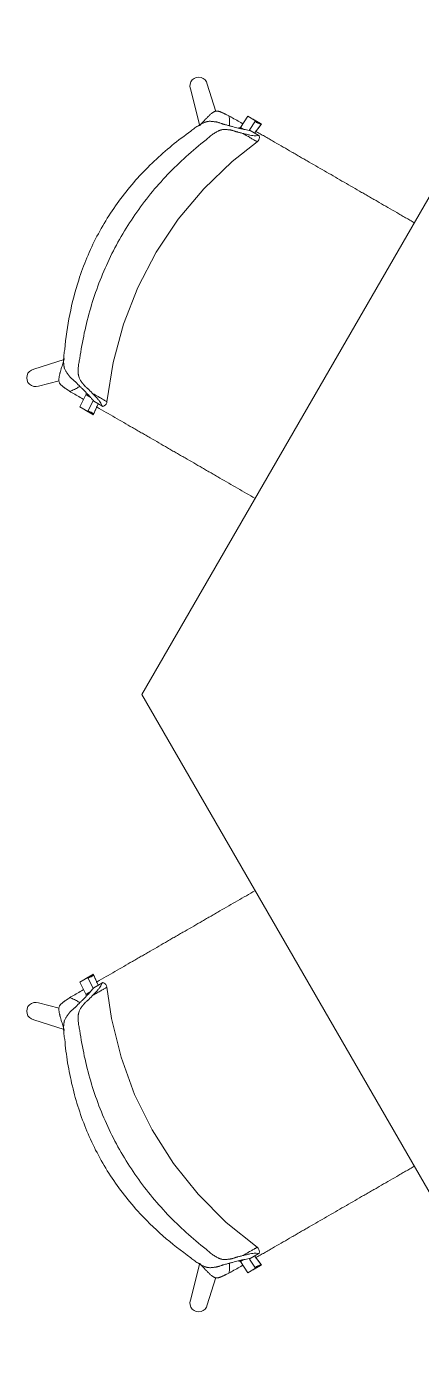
# Model space of a CAD drawing. Header units: millimetres. Extents: x 155927 to 295199, y -4084 to 97293.
# Drawn here: x 178405 to 178993, y 16870 to 18862 of the extents above; entities that cross this region are included whole.
import ezdxf

# ---------------------------------------------------------------- set-up
doc = ezdxf.new("R2010")
doc.units = ezdxf.units.MM
doc.header["$MEASUREMENT"] = 0
doc.layers.add('I-FURN', color=8, linetype='CONTINUOUS', lineweight=9)

msp = doc.modelspace()

# ---------------------------------------------------------------- linework, layer by layer
at = {"layer": 'I-FURN'}
for p, q in [((179151.8, 18861.9), (178576.8, 17866)), ((178649.3, 18769.3), (178663.1, 18714.3)), ((178687.2, 18735.5), (178674.4, 18776.4)), ((178723.9, 18711.8), (178735, 18728.3)), ((178735, 18728.3), (178746.5, 18721.7)), ((178755.1, 18717.1), (178743.6, 18723.7)), ((178726, 18709.4), (178723.4, 18711)), ((178729, 18708.8), (178723.9, 18711.8)), ((178746.5, 18721.7), (178736.9, 18707.3)), ((178738.3, 18706.9), (178750.1, 18700.1)), ((178744.7, 18703.2), (178755.1, 18717.1)), ((178744.8, 18703.2), (178754.6, 18716.3)), ((178711.6, 18661.1), (178748.7, 18690.4)), ((178748.7, 18690.4), (178750.1, 18691.7)), ((178750.1, 18691.7), (178751.1, 18693.3)), ((178751.1, 18693.3), (178751.7, 18694.7)), ((178751.7, 18694.7), (178752.1, 18696.9)), ((178752.1, 18696.9), (178751.9, 18699.1)), ((178669, 18620.1), (178711.6, 18661.1)), ((178631, 18574.8), (178669, 18620.1)), ((178598.2, 18525.6), (178631, 18574.8)), ((178570.9, 18473.2), (178598.2, 18525.6)), ((178549.4, 18418.1), (178570.9, 18473.2)), ((178534, 18361), (178549.4, 18418.1)), ((178461, 18365.4), (178415.6, 18351.1)), ((178524.8, 18302.6), (178534, 18361)), ((178422.7, 18326), (178453.5, 18333.7)), ((178484.6, 18294.8), (178493.4, 18312.7)), ((178493.4, 18312.7), (178501.1, 18308.3)), ((178493.9, 18313.5), (178499, 18310.5)), ((178496.2, 18288.1), (178484.6, 18294.8)), ((178492.9, 18289.6), (178504.4, 18283)), ((178504.3, 18304.6), (178496.2, 18288.1)), ((178504.3, 18304.5), (178496.7, 18288.9)), ((178504.4, 18283), (178511.6, 18299.7)), ((178504.9, 18283.8), (178511.7, 18299.7)), ((178505.3, 18303.4), (178517.1, 18296.6)), ((178520.9, 18296.5), (178518.9, 18295.5)), ((178522.6, 18297.9), (178520.9, 18296.5)), ((178523.5, 18299.1), (178522.6, 18297.9)), ((178524.4, 18300.8), (178523.5, 18299.1)), ((178524.8, 18302.6), (178524.4, 18300.8)), ((178576.8, 17866), (179151.8, 16870.1)), ((178504.4, 17449.1), (178492.9, 17442.4)), ((178511.6, 17432.3), (178504.4, 17449.1)), ((178484.6, 17437.2), (178496.2, 17443.9)), ((178493.4, 17419.3), (178484.6, 17437.2)), ((178496.2, 17443.9), (178504.3, 17427.4)), ((178496.7, 17443.1), (178504.3, 17427.5)), ((178511.7, 17432.3), (178504.9, 17448.2)), ((178517.1, 17435.5), (178505.3, 17428.6)), ((178518.9, 17436.5), (178520.6, 17435.7)), ((178520.6, 17435.7), (178522.2, 17434.6)), ((178522.2, 17434.6), (178523.2, 17433.4)), ((178523.2, 17433.4), (178524.3, 17431.5)), ((178524.3, 17431.5), (178524.8, 17429.4)), ((178531.7, 17382.6), (178524.8, 17429.4)), ((178501.1, 17423.7), (178493.4, 17419.3)), ((178499, 17421.5), (178493.9, 17418.5)), ((178453.5, 17398.3), (178422.7, 17406)), ((178415.6, 17380.9), (178461, 17366.6)), ((178545.8, 17325.2), (178531.7, 17382.6)), ((178566.1, 17269.6), (178545.8, 17325.2)), ((178592.3, 17216.6), (178566.1, 17269.6)), ((178624.1, 17166.7), (178592.3, 17216.6)), ((178661, 17120.6), (178624.1, 17166.7)), ((178702.7, 17078.7), (178661, 17120.6)), ((178748.7, 17041.6), (178702.7, 17078.7)), ((178750.1, 17031.9), (178738.3, 17025.1)), ((178750.2, 17040.1), (178748.7, 17041.6)), ((178751.4, 17038.1), (178750.2, 17040.1)), ((178751.9, 17036.7), (178751.4, 17038.1)), ((178752.1, 17034.8), (178751.9, 17036.7)), ((178751.9, 17032.9), (178752.1, 17034.8)), ((178663.1, 17017.7), (178649.3, 16962.8)), ((178723.4, 17021.1), (178726, 17022.6)), ((178723.9, 17020.2), (178729, 17023.2)), ((178735, 17003.7), (178723.9, 17020.2)), ((178737.4, 17023.9), (178746.5, 17010.4)), ((178743.6, 17008.3), (178755.1, 17014.9)), ((178755.1, 17014.9), (178744.7, 17028.8)), ((178754.6, 17015.7), (178744.8, 17028.8)), ((178674.4, 16955.7), (178687.2, 16996.5)), ((178746.5, 17010.4), (178735, 17003.7))]:
    msp.add_line(p, q, dxfattribs=at)
for centre, start, end in [((178661.6, 18773.6), 11.9662, 199.5824), ((178418.3, 18338.3), 101.9896, 289.6059), ((178418.3, 17393.7), 70.3941, 258.0104), ((178661.6, 16958.4), 160.4176, 348.0338)]:
    msp.add_arc(centre, 13.1, start, end, dxfattribs=at)
for centre, major_axis, start_param, end_param in [((178747.1, 18740.7), (-8.7, -15.1), 0.238848, 0.322489), ((178758.2, 18733.3), (-8.7, -15.1), 6.026179, 6.605675), ((178758.7, 18734.1), (-8.7, -15.1), 6.026179, 6.605675), ((178491.5, 18271.4), (-8.7, -15.1), 2.819103, 3.398599), ((178492, 18272.2), (-8.7, -15.1), 2.819103, 3.398599), ((178491.5, 17460.6), (-8.7, 15.1), 2.884586, 3.464082), ((178492, 17459.8), (-8.7, 15.1), 2.884586, 3.464082), ((178758.2, 16998.8), (-8.7, 15.1), 5.960696, 6.540192), ((178758.7, 16998), (-8.7, 15.1), 5.960696, 6.540192), ((178747.1, 16991.3), (-8.7, 15.1), 5.960696, 6.044337)]:
    msp.add_ellipse(centre, major_axis=major_axis, ratio=0.978487, start_param=start_param, end_param=end_param, dxfattribs=at)
for points, knots in [([(178663.2, 18714.7), (178664.8, 18716.4), (178667.4, 18719.3), (178670.5, 18722.6), (178672.2, 18724.5), (178673.6, 18725.8), (178674.8, 18727), (178675.9, 18728.2), (178677.1, 18729.3), (178678.4, 18730.6), (178679.9, 18731.8), (178681.3, 18732.9), (178682.4, 18733.8), (178683.3, 18734.4), (178684, 18734.8), (178684.7, 18735.2), (178685.7, 18735.6), (178687, 18736), (178688.5, 18736.2), (178689.9, 18736.1), (178691.1, 18735.9), (178692.5, 18735.5), (178693.6, 18735.1), (178694.4, 18734.7), (178694.9, 18734.5), (178695.3, 18734.4), (178695.7, 18734.2), (178696.1, 18734), (178696.9, 18733.7), (178698.1, 18733.1), (178699.2, 18732.6), (178700.1, 18732.2), (178700.8, 18731.8), (178701.5, 18731.5), (178702.5, 18731), (178704.3, 18730.1), (178705.8, 18729.3), (178706.7, 18728.9)], [0, 0, 0, 0, 0.125, 0.1875, 0.21875, 0.25, 0.28125, 0.3125, 0.34375, 0.375, 0.40625, 0.4375, 0.46875, 0.484375, 0.5, 0.515625, 0.53125, 0.5625, 0.59375, 0.625, 0.65625, 0.6875, 0.71875, 0.734375, 0.742188, 0.75, 0.757812, 0.765625, 0.78125, 0.8125, 0.84375, 0.859375, 0.875, 0.890625, 0.90625, 0.9375, 1, 1, 1, 1]), ([(178707.6, 18713.7), (178707.6, 18714.1), (178707.8, 18716.7), (178707.7, 18721.7), (178707.2, 18726.4), (178706.7, 18728.9)], [0.93933321, 0.93933321, 0.93933321, 0.93933321, 0.94444444, 0.97222222, 1, 1, 1, 1]), ([(178461.9, 18380.3), (178463.4, 18397.9), (178468.4, 18433), (178483.2, 18490.1), (178508.1, 18550.3), (178546.3, 18610.1), (178586.1, 18654), (178621.5, 18685.1), (178640.3, 18699.4), (178650, 18706.1)], [-1, -1, -1, -1, -0.863636, -0.727273, -0.545455, -0.363636, -0.181818, -0.090909, 0, 0, 0, 0]), ([(178650, 18706.1), (178652, 18707.9), (178656, 18711.1), (178660.7, 18714.2), (178664.3, 18716.3), (178666.9, 18717.7), (178669, 18718.6), (178670.4, 18719.2), (178671.2, 18719.5), (178671.8, 18719.7), (178672.4, 18719.9), (178673.2, 18720.1), (178674.5, 18720.5), (178676.3, 18720.8), (178678.4, 18720.9), (178680.3, 18720.8), (178682.2, 18720.6), (178683.9, 18720.4), (178685.3, 18720.2), (178686.3, 18720), (178686.9, 18720), (178687.3, 18719.9), (178687.7, 18719.9), (178688.2, 18719.8), (178689.1, 18719.6), (178690.3, 18719.4), (178691.6, 18719), (178693.3, 18718.4), (178694.9, 18717.8), (178696.5, 18717.2), (178697.8, 18716.8), (178699.1, 18716.5), (178700.8, 18716), (178703.7, 18715.2), (178707.7, 18714.1), (178712.2, 18712.9), (178716.5, 18711.8), (178720.6, 18710.7), (178724.4, 18709.8), (178727.8, 18709), (178729.9, 18708.6), (178730.9, 18708.4)], [0, 0, 0, 0, 0.035714, 0.071429, 0.089286, 0.107143, 0.125, 0.133929, 0.138393, 0.142857, 0.147321, 0.151786, 0.160714, 0.178571, 0.196429, 0.214286, 0.232143, 0.25, 0.267857, 0.276786, 0.28125, 0.285714, 0.290179, 0.294643, 0.303571, 0.321429, 0.339286, 0.357143, 0.392857, 0.410714, 0.428571, 0.446429, 0.464286, 0.5, 0.571429, 0.642857, 0.714286, 0.785714, 0.857143, 0.928571, 1, 1, 1, 1]), ([(178727.1, 18702.9), (178725.5, 18703.3), (178723.2, 18703.9), (178720.4, 18704.6), (178718.8, 18705.1), (178717.6, 18705.4), (178716.4, 18705.7), (178715, 18706.2), (178713.6, 18706.8), (178712.2, 18707.2), (178711, 18707.5), (178710, 18707.7), (178709.1, 18707.9), (178708.7, 18707.9), (178708.3, 18707.9), (178707.9, 18708), (178707.4, 18708), (178706.4, 18708.1), (178705, 18708.3), (178703.2, 18708.5), (178701.4, 18708.6), (178699.4, 18708.6), (178697.3, 18708.5), (178695.5, 18708.1), (178694.2, 18707.8), (178693.5, 18707.5), (178692.9, 18707.3), (178692.3, 18707.1), (178691.6, 18706.8), (178690.2, 18706.1), (178688.2, 18705.1), (178685.8, 18703.7), (178682.4, 18701.5), (178678.1, 18698.2), (178674.4, 18694.9), (178672.6, 18693.1)], [0, 0, 0, 0, 0.125, 0.1875, 0.21875, 0.25, 0.28125, 0.3125, 0.375, 0.40625, 0.4375, 0.46875, 0.484375, 0.492188, 0.5, 0.507812, 0.515625, 0.53125, 0.5625, 0.59375, 0.625, 0.65625, 0.6875, 0.71875, 0.734375, 0.742188, 0.75, 0.757812, 0.765625, 0.78125, 0.8125, 0.84375, 0.875, 0.9375, 1, 1, 1, 1]), ([(178723.9, 18711.8), (178723.5, 18711.6), (178722.6, 18711.2), (178721.8, 18710.8), (178721.3, 18710.6)], [-0.8741323, -0.8741323, -0.8741323, -0.8741323, -0.6666667, -0.4718724, -0.4718724, -0.4718724, -0.4718724]), ([(178746.2, 18706.3), (178746.8, 18706), (178749.6, 18704.3), (178754.7, 18701.4), (178761.4, 18697.5), (178768.1, 18693.6), (178776.9, 18688.6), (178787.6, 18682.4), (178798.2, 18676.3), (178806.8, 18671.3), (178813.3, 18667.5), (178819.9, 18663.7), (178828.6, 18658.7), (178839.4, 18652.5), (178852.3, 18645.1), (178865.4, 18637.5), (178878.5, 18629.9), (178891.5, 18622.4), (178902.3, 18616.2), (178911.1, 18611.1), (178917.7, 18607.3), (178924.3, 18603.5), (178933, 18598.5), (178943.8, 18592.2), (178954.6, 18586), (178963.3, 18581), (178969.9, 18577.1), (178976.5, 18573.3), (178980.9, 18570.8), (178983.2, 18569.5), (178983.2, 18569.4)], [-0.8977274, -0.8977274, -0.8977274, -0.8977274, -0.8928571, -0.875, -0.8571429, -0.8392857, -0.8214286, -0.7857143, -0.75, -0.7321429, -0.7142857, -0.6964286, -0.6785714, -0.6428571, -0.6071429, -0.5714286, -0.5357143, -0.5, -0.4642857, -0.4464286, -0.4285714, -0.4107143, -0.3928571, -0.3571429, -0.3214286, -0.3035714, -0.2857143, -0.2678571, -0.25, -0.2492433, -0.2492433, -0.2492433, -0.2492433]), ([(178672.6, 18693.1), (178662.4, 18685.2), (178642.7, 18668.7), (178605.7, 18632.8), (178564.9, 18582.8), (178526.2, 18515.7), (178503.3, 18455.3), (178490.6, 18405.3), (178486.2, 18380), (178484.4, 18367.2)], [-1, -1, -1, -1, -0.9, -0.8, -0.6, -0.4, -0.2, -0.1, 0, 0, 0, 0]), ([(178727.1, 18702.9), (178729.7, 18701.4), (178734.4, 18698.7), (178739.9, 18695.5), (178744, 18693.1), (178746.3, 18691.8), (178747.6, 18691.1), (178748.2, 18690.7), (178748.6, 18690.5), (178748.7, 18690.4), (178748.7, 18690.4)], [0, 0, 0, 0, 0.1111111, 0.2222222, 0.3333333, 0.4444444, 0.5, 0.5555556, 0.6111111, 0.6625707, 0.6625707, 0.6625707, 0.6625707]), ([(178500.4, 18309.1), (178499.1, 18310.6), (178496.8, 18313.1), (178493.2, 18316.9), (178490.2, 18319.9), (178487.1, 18323), (178483.8, 18326.3), (178480.8, 18329.2), (178478.4, 18331.7), (178476.8, 18333.2), (178475.5, 18334.4), (178474.2, 18335.5), (178472.9, 18336.6), (178471.6, 18337.8), (178470.6, 18338.8), (178469.7, 18339.7), (178469.1, 18340.4), (178468.8, 18340.8), (178468.6, 18341.1), (178468.3, 18341.5), (178468, 18341.9), (178467.4, 18342.7), (178466.5, 18343.8), (178465.4, 18345.2), (178464.3, 18346.7), (178463.3, 18348.3), (178462.4, 18350.2), (178461.7, 18351.9), (178461.3, 18353.2), (178461.1, 18354), (178461, 18354.6), (178460.9, 18355.2), (178460.7, 18356.1), (178460.5, 18357.6), (178460.3, 18359.9), (178460.2, 18362.8), (178460.2, 18367), (178460.6, 18372.6), (178461.4, 18377.6), (178461.9, 18380.3)], [0, 0, 0, 0, 0.142857, 0.214286, 0.285714, 0.357143, 0.428571, 0.5, 0.535714, 0.571429, 0.589286, 0.607143, 0.642857, 0.660714, 0.678571, 0.696429, 0.705357, 0.709821, 0.714286, 0.71875, 0.723214, 0.732143, 0.75, 0.767857, 0.785714, 0.803571, 0.821429, 0.839286, 0.848214, 0.852679, 0.857143, 0.861607, 0.866071, 0.875, 0.892857, 0.910714, 0.928571, 0.964286, 1, 1, 1, 1]), ([(178484.4, 18367.2), (178483.8, 18364.7), (178482.8, 18360), (178482.1, 18354.5), (178481.9, 18350.5), (178481.8, 18347.7), (178482, 18345.4), (178482.1, 18344), (178482.2, 18343.1), (178482.3, 18342.5), (178482.4, 18341.9), (178482.6, 18341.1), (178482.9, 18339.8), (178483.5, 18338.1), (178484.4, 18336.2), (178485.4, 18334.5), (178486.4, 18333), (178487.5, 18331.5), (178488.3, 18330.4), (178488.9, 18329.7), (178489.2, 18329.2), (178489.4, 18328.9), (178489.6, 18328.6), (178489.9, 18328.2), (178490.4, 18327.5), (178491.2, 18326.7), (178492, 18325.9), (178493.2, 18324.8), (178494.3, 18323.9), (178495.4, 18323), (178496.3, 18322.1), (178497.2, 18321.2), (178498.4, 18320.1), (178500.4, 18318), (178502.1, 18316.3), (178503.2, 18315.1)], [0, 0, 0, 0, 0.0625, 0.125, 0.15625, 0.1875, 0.21875, 0.234375, 0.242188, 0.25, 0.257812, 0.265625, 0.28125, 0.3125, 0.34375, 0.375, 0.40625, 0.4375, 0.46875, 0.484375, 0.492188, 0.5, 0.507812, 0.515625, 0.53125, 0.5625, 0.59375, 0.625, 0.6875, 0.71875, 0.75, 0.78125, 0.8125, 0.875, 1, 1, 1, 1]), ([(178469.6, 18318.1), (178468.7, 18318.7), (178467.3, 18319.6), (178465.7, 18320.7), (178464.8, 18321.3), (178464.1, 18321.8), (178463.4, 18322.2), (178462.6, 18322.8), (178461.6, 18323.5), (178460.6, 18324.2), (178459.8, 18324.7), (178459.4, 18325), (178459.1, 18325.3), (178458.8, 18325.5), (178458.4, 18325.8), (178457.7, 18326.4), (178456.7, 18327.2), (178455.7, 18328.1), (178454.9, 18329.1), (178454.2, 18330.3), (178453.6, 18331.6), (178453.3, 18332.9), (178453.1, 18334), (178453.1, 18334.8), (178453.1, 18335.6), (178453.2, 18336.7), (178453.3, 18338.2), (178453.6, 18339.9), (178454, 18341.8), (178454.4, 18343.5), (178454.8, 18345.2), (178455.2, 18346.7), (178455.7, 18348.4), (178456.2, 18350.2), (178456.9, 18352.6), (178458.2, 18357), (178459.4, 18360.6), (178460.1, 18362.9)], [0, 0, 0, 0, 0.0625, 0.09375, 0.109375, 0.125, 0.140625, 0.15625, 0.1875, 0.21875, 0.234375, 0.242188, 0.25, 0.257812, 0.265625, 0.28125, 0.3125, 0.34375, 0.375, 0.40625, 0.4375, 0.46875, 0.484375, 0.5, 0.515625, 0.53125, 0.5625, 0.59375, 0.625, 0.65625, 0.6875, 0.71875, 0.75, 0.78125, 0.8125, 0.875, 1, 1, 1, 1]), ([(178469.6, 18318.1), (178471.9, 18319), (178476.3, 18320.8), (178481.1, 18323.5), (178483.6, 18325.3), (178484.4, 18325.8)], [0, 0, 0, 0, 0.02777778, 0.05555556, 0.06696683, 0.06696683, 0.06696683, 0.06696683]), ([(178493.7, 18316.3), (178493.7, 18315.8), (178493.8, 18314.8), (178493.9, 18313.9), (178494, 18313.4)], [-0.5281276, -0.5281276, -0.5281276, -0.5281276, -0.3333333, -0.1189454, -0.1189454, -0.1189454, -0.1189454]), ([(178524.8, 18302.6), (178524.8, 18302.6), (178524.7, 18302.7), (178524.3, 18303), (178523.5, 18303.4), (178521.8, 18304.4), (178518.4, 18306.4), (178512.1, 18310), (178506.5, 18313.2), (178503.2, 18315.1)], [0.3374293, 0.3374293, 0.3374293, 0.3374293, 0.3888889, 0.4444444, 0.5138889, 0.5833333, 0.7222222, 0.8611111, 1, 1, 1, 1]), ([(178746, 18158.3), (178745.9, 18158.4), (178741.5, 18160.9), (178732.7, 18166), (178719.4, 18173.7), (178706.3, 18181.2), (178695.4, 18187.5), (178686.7, 18192.6), (178680, 18196.4), (178673.4, 18200.2), (178664.8, 18205.2), (178654.1, 18211.4), (178643.4, 18217.6), (178634.7, 18222.6), (178628.2, 18226.3), (178621.6, 18230.1), (178613, 18235.1), (178602.2, 18241.3), (178591.4, 18247.6), (178582.7, 18252.6), (178576, 18256.5), (178569.4, 18260.3), (178560.7, 18265.3), (178549.8, 18271.6), (178536.8, 18279.1), (178523.4, 18286.8), (178514.1, 18292.2), (178509.3, 18295), (178508.9, 18295.2)], [-0.7503695, -0.7503695, -0.7503695, -0.7503695, -0.75, -0.7142857, -0.6785714, -0.6428571, -0.6071429, -0.5892857, -0.5714286, -0.5535714, -0.5357143, -0.5, -0.4642857, -0.4464286, -0.4285714, -0.4107143, -0.3928571, -0.3571429, -0.3214286, -0.3035714, -0.2857143, -0.2678571, -0.25, -0.2142857, -0.1785714, -0.1428571, -0.1071429, -0.103964, -0.103964, -0.103964, -0.103964]), ([(178508.9, 17436.8), (178509.3, 17437), (178514.1, 17439.8), (178523.4, 17445.2), (178536.8, 17452.9), (178549.8, 17460.4), (178560.7, 17466.7), (178569.4, 17471.7), (178576, 17475.5), (178582.7, 17479.4), (178591.4, 17484.4), (178602.2, 17490.7), (178613, 17496.9), (178621.6, 17501.9), (178628.2, 17505.7), (178634.7, 17509.5), (178643.4, 17514.4), (178654.1, 17520.6), (178664.8, 17526.8), (178673.4, 17531.8), (178680, 17535.6), (178686.7, 17539.4), (178695.4, 17544.5), (178706.3, 17550.8), (178719.4, 17558.3), (178732.7, 17566), (178741.5, 17571.1), (178745.9, 17573.6), (178746, 17573.7)], [-0.896036, -0.896036, -0.896036, -0.896036, -0.8928571, -0.8571429, -0.8214286, -0.7857143, -0.75, -0.7321429, -0.7142857, -0.6964286, -0.6785714, -0.6428571, -0.6071429, -0.5892857, -0.5714286, -0.5535714, -0.5357143, -0.5, -0.4642857, -0.4464286, -0.4285714, -0.4107143, -0.3928571, -0.3571429, -0.3214286, -0.2857143, -0.25, -0.2496035, -0.2496035, -0.2496035, -0.2496035]), ([(178503.2, 17416.9), (178505.8, 17418.4), (178510.5, 17421.1), (178516, 17424.3), (178520.1, 17426.7), (178522.4, 17428), (178523.7, 17428.7), (178524.3, 17429.1), (178524.7, 17429.3), (178524.8, 17429.4), (178524.8, 17429.4)], [0, 0, 0, 0, 0.1111111, 0.2222222, 0.3333333, 0.4444444, 0.5, 0.5555556, 0.6111111, 0.6625707, 0.6625707, 0.6625707, 0.6625707]), ([(178460.1, 17369.1), (178459.4, 17371.4), (178458.2, 17375), (178456.9, 17379.4), (178456.2, 17381.8), (178455.7, 17383.6), (178455.2, 17385.3), (178454.8, 17386.9), (178454.4, 17388.5), (178454, 17390.2), (178453.6, 17392.1), (178453.3, 17393.9), (178453.2, 17395.3), (178453.1, 17396.4), (178453.1, 17397.2), (178453.1, 17398), (178453.3, 17399.1), (178453.6, 17400.4), (178454.2, 17401.7), (178454.9, 17402.9), (178455.7, 17403.9), (178456.7, 17404.8), (178457.7, 17405.6), (178458.4, 17406.2), (178458.8, 17406.5), (178459.1, 17406.7), (178459.4, 17407), (178459.8, 17407.3), (178460.6, 17407.8), (178461.6, 17408.5), (178462.6, 17409.2), (178463.4, 17409.8), (178464.1, 17410.2), (178464.8, 17410.7), (178465.7, 17411.3), (178467.3, 17412.4), (178468.7, 17413.3), (178469.6, 17413.9)], [0, 0, 0, 0, 0.125, 0.1875, 0.21875, 0.25, 0.28125, 0.3125, 0.34375, 0.375, 0.40625, 0.4375, 0.46875, 0.484375, 0.5, 0.515625, 0.53125, 0.5625, 0.59375, 0.625, 0.65625, 0.6875, 0.71875, 0.734375, 0.742188, 0.75, 0.757812, 0.765625, 0.78125, 0.8125, 0.84375, 0.859375, 0.875, 0.890625, 0.90625, 0.9375, 1, 1, 1, 1]), ([(178461.9, 17351.7), (178461.4, 17354.4), (178460.6, 17359.4), (178460.2, 17365), (178460.2, 17369.2), (178460.3, 17372.1), (178460.5, 17374.4), (178460.7, 17375.9), (178460.9, 17376.8), (178461, 17377.4), (178461.1, 17378), (178461.3, 17378.8), (178461.7, 17380.1), (178462.4, 17381.8), (178463.3, 17383.7), (178464.3, 17385.3), (178465.4, 17386.8), (178466.5, 17388.2), (178467.4, 17389.4), (178468, 17390.1), (178468.3, 17390.6), (178468.6, 17390.9), (178468.8, 17391.2), (178469.1, 17391.6), (178469.7, 17392.3), (178470.6, 17393.2), (178471.6, 17394.2), (178472.9, 17395.4), (178474.2, 17396.5), (178475.5, 17397.6), (178476.5, 17398.5), (178477.4, 17399.4), (178478.7, 17400.6), (178480.8, 17402.8), (178483.8, 17405.7), (178487.1, 17409), (178490.2, 17412.1), (178493.2, 17415.1), (178495.9, 17418), (178498.3, 17420.6), (178499.7, 17422.2), (178500.4, 17423)], [0, 0, 0, 0, 0.035714, 0.071429, 0.089286, 0.107143, 0.125, 0.133929, 0.138393, 0.142857, 0.147321, 0.151786, 0.160714, 0.178571, 0.196429, 0.214286, 0.232143, 0.25, 0.267857, 0.276786, 0.28125, 0.285714, 0.290179, 0.294643, 0.303571, 0.321429, 0.339286, 0.357143, 0.392857, 0.410714, 0.428571, 0.446429, 0.464286, 0.5, 0.571429, 0.642857, 0.714286, 0.785714, 0.857143, 0.928571, 1, 1, 1, 1]), ([(178484.4, 17406.2), (178483.6, 17406.8), (178481.1, 17408.5), (178476.3, 17411.2), (178471.9, 17413), (178469.6, 17413.9)], [0.93303317, 0.93303317, 0.93303317, 0.93303317, 0.94444444, 0.97222222, 1, 1, 1, 1]), ([(178503.2, 17416.9), (178502.1, 17415.7), (178500.4, 17414), (178498.4, 17411.9), (178497.2, 17410.8), (178496.3, 17409.9), (178495.4, 17409.1), (178494.3, 17408.1), (178493.2, 17407.2), (178492, 17406.2), (178491.2, 17405.3), (178490.4, 17404.5), (178489.9, 17403.8), (178489.6, 17403.4), (178489.4, 17403.1), (178489.2, 17402.8), (178488.9, 17402.4), (178488.3, 17401.6), (178487.5, 17400.5), (178486.4, 17399), (178485.4, 17397.5), (178484.4, 17395.8), (178483.5, 17393.9), (178482.9, 17392.2), (178482.6, 17390.9), (178482.4, 17390.1), (178482.3, 17389.5), (178482.2, 17388.9), (178482.1, 17388.1), (178482, 17386.6), (178481.8, 17384.3), (178481.9, 17381.5), (178482.1, 17377.5), (178482.8, 17372.1), (178483.8, 17367.3), (178484.4, 17364.8)], [0, 0, 0, 0, 0.125, 0.1875, 0.21875, 0.25, 0.28125, 0.3125, 0.375, 0.40625, 0.4375, 0.46875, 0.484375, 0.492188, 0.5, 0.507812, 0.515625, 0.53125, 0.5625, 0.59375, 0.625, 0.65625, 0.6875, 0.71875, 0.734375, 0.742188, 0.75, 0.757812, 0.765625, 0.78125, 0.8125, 0.84375, 0.875, 0.9375, 1, 1, 1, 1]), ([(178493.9, 17418.6), (178493.9, 17418.1), (178493.8, 17417.2), (178493.7, 17416.2), (178493.7, 17415.7)], [-0.8810546, -0.8810546, -0.8810546, -0.8810546, -0.6666667, -0.4718724, -0.4718724, -0.4718724, -0.4718724]), ([(178650, 17025.9), (178635.5, 17036.1), (178607.7, 17057.9), (178565.5, 17099.3), (178525.9, 17151), (178493.2, 17214), (178475.1, 17270.3), (178465.8, 17316.6), (178462.9, 17340), (178461.9, 17351.7)], [-1, -1, -1, -1, -0.863636, -0.727273, -0.545455, -0.363636, -0.181818, -0.090909, 0, 0, 0, 0]), ([(178484.4, 17364.8), (178486.2, 17352), (178490.6, 17326.7), (178503.3, 17276.7), (178526.2, 17216.4), (178564.9, 17149.3), (178605.7, 17099.3), (178642.7, 17063.3), (178662.4, 17046.8), (178672.6, 17038.9)], [-1, -1, -1, -1, -0.9, -0.8, -0.6, -0.4, -0.2, -0.1, 0, 0, 0, 0]), ([(178983.3, 17162.6), (178983.2, 17162.5), (178980.9, 17161.2), (178976.5, 17158.7), (178969.9, 17154.9), (178963.3, 17151.1), (178954.6, 17146), (178943.8, 17139.8), (178933, 17133.5), (178924.3, 17128.5), (178917.7, 17124.7), (178911.1, 17120.9), (178902.3, 17115.9), (178891.5, 17109.6), (178878.5, 17102.1), (178865.4, 17094.5), (178852.3, 17087), (178839.4, 17079.5), (178828.6, 17073.3), (178819.9, 17068.3), (178813.3, 17064.5), (178806.8, 17060.7), (178798.2, 17055.7), (178787.6, 17049.6), (178776.9, 17043.4), (178768.1, 17038.4), (178761.4, 17034.5), (178754.7, 17030.6), (178749.6, 17027.7), (178746.8, 17026), (178746.2, 17025.7)], [-0.7508218, -0.7508218, -0.7508218, -0.7508218, -0.75, -0.7321429, -0.7142857, -0.6964286, -0.6785714, -0.6428571, -0.6071429, -0.5892857, -0.5714286, -0.5535714, -0.5357143, -0.5, -0.4642857, -0.4285714, -0.3928571, -0.3571429, -0.3214286, -0.3035714, -0.2857143, -0.2678571, -0.25, -0.2142857, -0.1785714, -0.1607143, -0.1428571, -0.125, -0.1071429, -0.1022726, -0.1022726, -0.1022726, -0.1022726]), ([(178672.6, 17038.9), (178674.4, 17037.1), (178678.1, 17033.8), (178682.4, 17030.5), (178685.8, 17028.3), (178688.2, 17026.9), (178690.2, 17025.9), (178691.6, 17025.3), (178692.3, 17024.9), (178692.9, 17024.7), (178693.5, 17024.5), (178694.2, 17024.2), (178695.5, 17023.9), (178697.3, 17023.5), (178699.4, 17023.4), (178701.4, 17023.4), (178703.2, 17023.5), (178705, 17023.7), (178706.4, 17023.9), (178707.4, 17024), (178707.9, 17024), (178708.3, 17024.1), (178708.7, 17024.1), (178709.1, 17024.2), (178710, 17024.3), (178711, 17024.5), (178712.2, 17024.8), (178713.6, 17025.3), (178715, 17025.8), (178716.4, 17026.3), (178717.6, 17026.6), (178718.8, 17027), (178720.4, 17027.4), (178723.2, 17028.1), (178725.5, 17028.7), (178727.1, 17029.1)], [0, 0, 0, 0, 0.0625, 0.125, 0.15625, 0.1875, 0.21875, 0.234375, 0.242188, 0.25, 0.257812, 0.265625, 0.28125, 0.3125, 0.34375, 0.375, 0.40625, 0.4375, 0.46875, 0.484375, 0.492188, 0.5, 0.507812, 0.515625, 0.53125, 0.5625, 0.59375, 0.625, 0.6875, 0.71875, 0.75, 0.78125, 0.8125, 0.875, 1, 1, 1, 1]), ([(178748.7, 17041.6), (178748.7, 17041.6), (178748.6, 17041.5), (178748.2, 17041.3), (178747.4, 17040.8), (178745.7, 17039.8), (178742.3, 17037.9), (178736, 17034.3), (178730.4, 17031), (178727.1, 17029.1)], [0.3374293, 0.3374293, 0.3374293, 0.3374293, 0.3888889, 0.4444444, 0.5138889, 0.5833333, 0.7222222, 0.8611111, 1, 1, 1, 1]), ([(178730.9, 17023.6), (178729, 17023.3), (178725.6, 17022.6), (178720.6, 17021.3), (178716.5, 17020.2), (178712.2, 17019.1), (178707.7, 17017.9), (178703.7, 17016.8), (178700.4, 17015.9), (178698.2, 17015.3), (178696.5, 17014.8), (178694.9, 17014.2), (178693.3, 17013.6), (178691.6, 17013), (178690.3, 17012.7), (178689.1, 17012.4), (178688.2, 17012.2), (178687.7, 17012.2), (178687.3, 17012.1), (178686.9, 17012.1), (178686.3, 17012), (178685.3, 17011.9), (178683.9, 17011.6), (178682.2, 17011.4), (178680.3, 17011.2), (178678.4, 17011.1), (178676.3, 17011.3), (178674.5, 17011.5), (178673.2, 17011.9), (178672.4, 17012.1), (178671.8, 17012.3), (178671.2, 17012.5), (178670.4, 17012.8), (178669, 17013.4), (178666.9, 17014.3), (178664.3, 17015.7), (178660.7, 17017.8), (178656, 17021), (178652, 17024.1), (178650, 17025.9)], [0, 0, 0, 0, 0.142857, 0.214286, 0.285714, 0.357143, 0.428571, 0.5, 0.535714, 0.571429, 0.589286, 0.607143, 0.642857, 0.660714, 0.678571, 0.696429, 0.705357, 0.709821, 0.714286, 0.71875, 0.723214, 0.732143, 0.75, 0.767857, 0.785714, 0.803571, 0.821429, 0.839286, 0.848214, 0.852679, 0.857143, 0.861607, 0.866071, 0.875, 0.892857, 0.910714, 0.928571, 0.964286, 1, 1, 1, 1]), ([(178706.7, 17003.2), (178705.8, 17002.7), (178704.3, 17001.9), (178702.5, 17001.1), (178701.5, 17000.6), (178700.8, 17000.2), (178700.1, 16999.8), (178699.2, 16999.4), (178698.1, 16998.9), (178696.9, 16998.4), (178696.1, 16998), (178695.7, 16997.8), (178695.3, 16997.6), (178694.9, 16997.5), (178694.4, 16997.3), (178693.6, 16997), (178692.5, 16996.5), (178691.1, 16996.2), (178689.9, 16995.9), (178688.5, 16995.9), (178687, 16996), (178685.7, 16996.4), (178684.7, 16996.9), (178684, 16997.2), (178683.3, 16997.6), (178682.4, 16998.2), (178681.3, 16999.1), (178679.9, 17000.2), (178678.4, 17001.5), (178677.1, 17002.7), (178675.9, 17003.8), (178674.8, 17005), (178673.6, 17006.2), (178672.2, 17007.6), (178670.5, 17009.4), (178667.4, 17012.7), (178664.8, 17015.6), (178663.2, 17017.3)], [0, 0, 0, 0, 0.0625, 0.09375, 0.109375, 0.125, 0.140625, 0.15625, 0.1875, 0.21875, 0.234375, 0.242188, 0.25, 0.257812, 0.265625, 0.28125, 0.3125, 0.34375, 0.375, 0.40625, 0.4375, 0.46875, 0.484375, 0.5, 0.515625, 0.53125, 0.5625, 0.59375, 0.625, 0.65625, 0.6875, 0.71875, 0.75, 0.78125, 0.8125, 0.875, 1, 1, 1, 1]), ([(178706.7, 17003.2), (178707.2, 17005.6), (178707.7, 17010.3), (178707.8, 17015.3), (178707.6, 17017.9), (178707.6, 17018.3)], [0, 0, 0, 0, 0.02777778, 0.05555556, 0.06066679, 0.06066679, 0.06066679, 0.06066679]), ([(178721.3, 17021.4), (178721.8, 17021.2), (178722.6, 17020.8), (178723.5, 17020.4), (178723.9, 17020.3)], [-0.5281276, -0.5281276, -0.5281276, -0.5281276, -0.3333333, -0.1258677, -0.1258677, -0.1258677, -0.1258677])]:
    msp.add_open_spline(points, degree=3, knots=knots, dxfattribs=at)
for points in [[(178706.7, 18728.9), (178707.3, 18728.6), (178708.4, 18728), (178709.6, 18727.4), (178710.2, 18727.1)], [(178710.2, 18727.1), (178715.5, 18724), (178721, 18720.9), (178726.6, 18717.6)], [(178730.9, 18708.4), (178732.3, 18708.1), (178734.8, 18707.6), (178737.2, 18707.1), (178738.3, 18706.9)], [(178750.1, 18700.1), (178749.8, 18699.8), (178748.7, 18699.4), (178746.1, 18699.2), (178742.5, 18699.5), (178738.1, 18700.3), (178733, 18701.4), (178729.2, 18702.3), (178727.1, 18702.9)], [(178751.3, 18699.5), (178751.6, 18699.3), (178752, 18699), (178751.9, 18699.1), (178751.3, 18699.4), (178750.6, 18699.8), (178750.1, 18700.1)], [(178461.4, 18366.4), (178460.9, 18365.3), (178460.5, 18364.1), (178460.1, 18362.9)], [(178460.1, 18362.9), (178460.5, 18364.1), (178460.9, 18365.2), (178461.3, 18366.4)], [(178472.8, 18316), (178472.3, 18316.4), (178471.2, 18317.1), (178470.1, 18317.8), (178469.6, 18318.1)], [(178489.2, 18306.6), (178483.6, 18309.8), (178478.1, 18313), (178472.8, 18316)], [(178505.3, 18303.4), (178504.6, 18304.3), (178503, 18306.1), (178501.3, 18308), (178500.4, 18309.1)], [(178503.2, 18315.1), (178504.7, 18313.6), (178507.5, 18310.8), (178511, 18306.9), (178513.8, 18303.4), (178515.9, 18300.5), (178517, 18298.2), (178517.2, 18297), (178517.1, 18296.6)], [(178517.1, 18296.6), (178517.6, 18296.3), (178518.3, 18295.9), (178518.9, 18295.5), (178519, 18295.5), (178518.6, 18295.7), (178518.3, 18295.9)], [(178517.1, 17435.5), (178517.2, 17435), (178517, 17433.8), (178515.9, 17431.5), (178513.8, 17428.6), (178511, 17425.2), (178507.5, 17421.2), (178504.7, 17418.4), (178503.2, 17416.9)], [(178518.3, 17436.1), (178518.6, 17436.3), (178519, 17436.5), (178518.9, 17436.5), (178518.3, 17436.1), (178517.6, 17435.7), (178517.1, 17435.5)], [(178469.6, 17413.9), (178470.1, 17414.2), (178471.2, 17414.9), (178472.3, 17415.6), (178472.8, 17416)], [(178472.8, 17416), (178478.1, 17419), (178483.6, 17422.2), (178489.2, 17425.4)], [(178500.4, 17423), (178501.3, 17424), (178503, 17425.9), (178504.6, 17427.8), (178505.3, 17428.6)], [(178461.3, 17365.6), (178460.9, 17366.8), (178460.5, 17368), (178460.1, 17369.1)], [(178460.1, 17369.1), (178460.5, 17367.9), (178460.9, 17366.8), (178461.4, 17365.6)], [(178727.1, 17029.1), (178729.2, 17029.7), (178733, 17030.6), (178738.1, 17031.7), (178742.5, 17032.5), (178746.1, 17032.8), (178748.7, 17032.6), (178749.8, 17032.2), (178750.1, 17031.9)], [(178750.1, 17031.9), (178750.6, 17032.2), (178751.3, 17032.6), (178751.9, 17032.9), (178752, 17033), (178751.6, 17032.7), (178751.3, 17032.5)], [(178726.6, 17014.4), (178721, 17011.1), (178715.5, 17008), (178710.2, 17004.9)], [(178738.3, 17025.1), (178737.2, 17024.9), (178734.8, 17024.4), (178732.3, 17023.9), (178730.9, 17023.6)], [(178710.2, 17004.9), (178709.6, 17004.6), (178708.4, 17004), (178707.3, 17003.4), (178706.7, 17003.2)]]:
    msp.add_open_spline(points, degree=3, dxfattribs=at)

doc.saveas('drawing.dxf')
